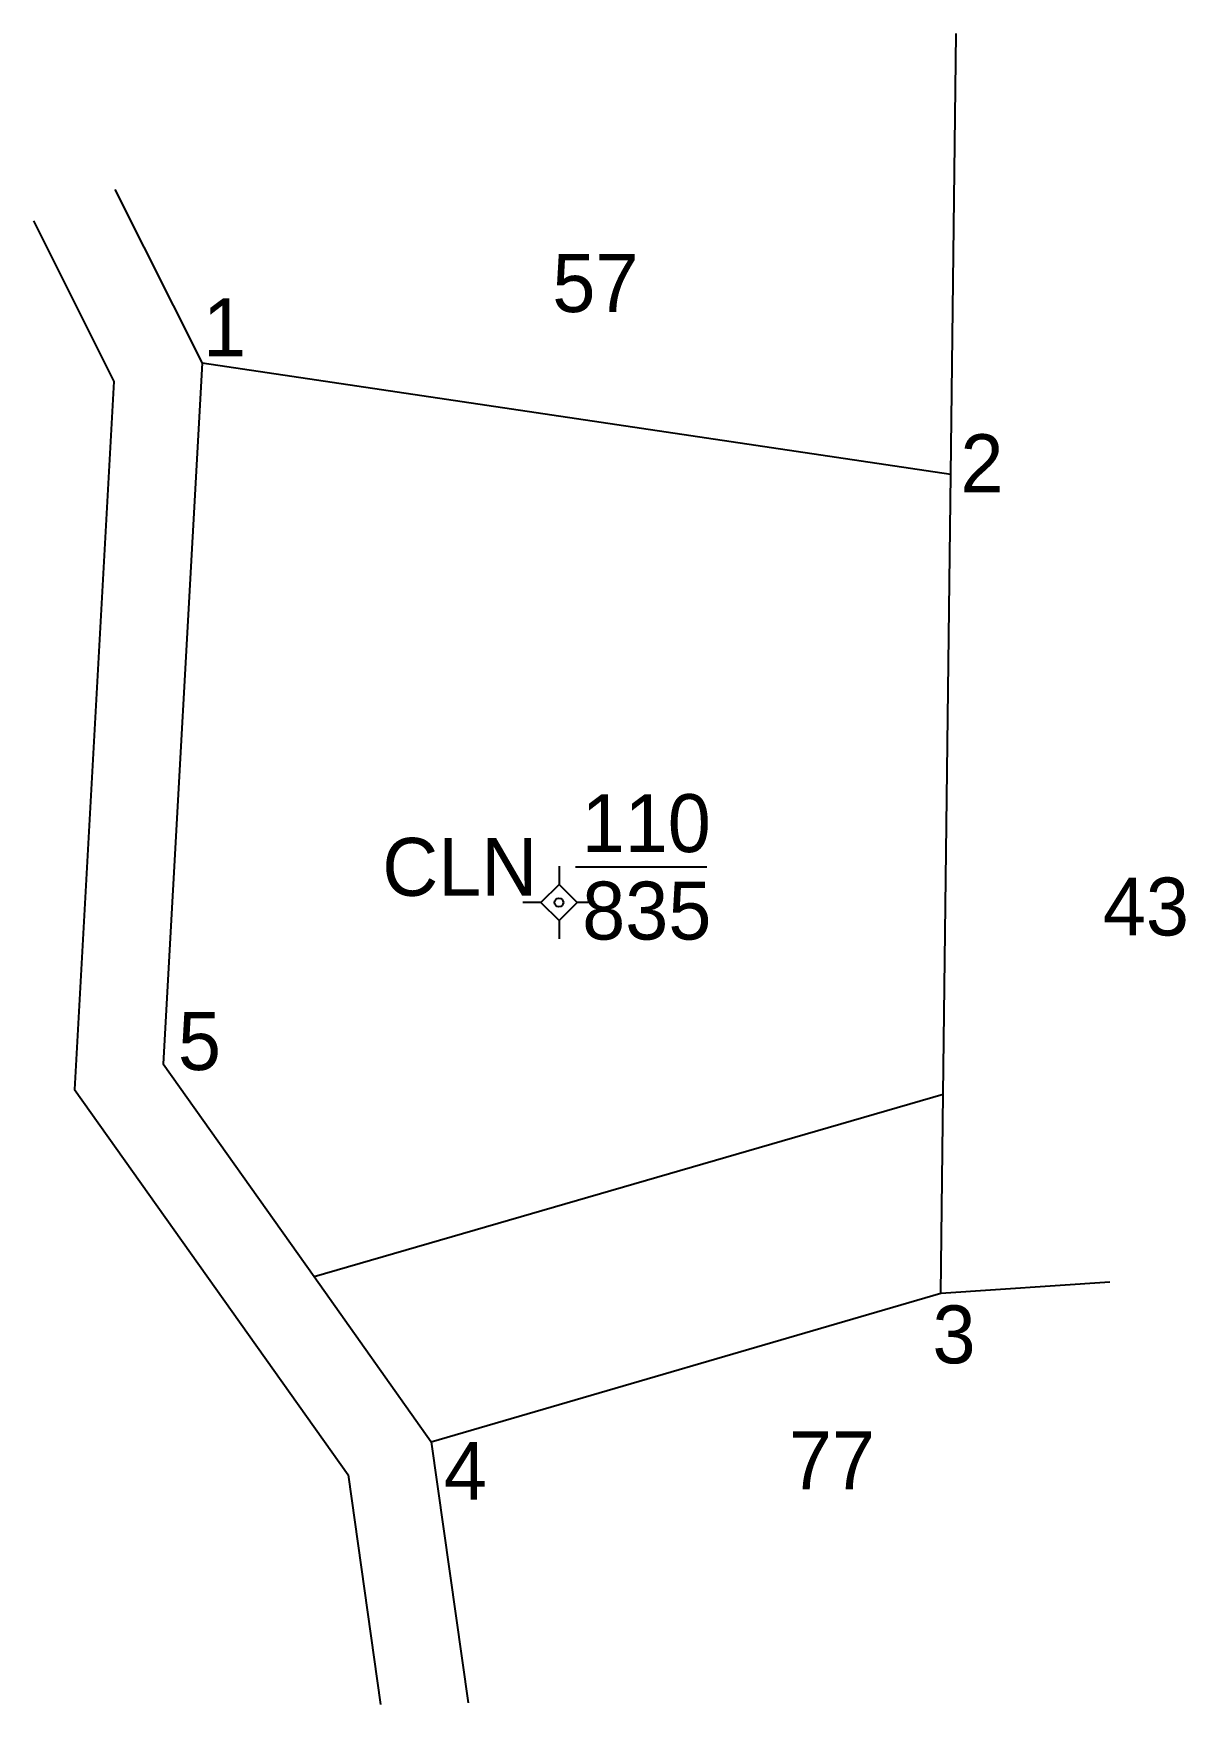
# Model space of a CAD drawing. Extents: x 551957 to 552221, y 1838859 to 1839138.
# Drawn here: x 551957.5 to 551997.3, y 1839080.7 to 1839138.4 of the extents above.
import ezdxf

# ---------------------------------------------------------------- set-up
doc = ezdxf.new("R2010")
doc.units = 0
doc.layers.add('Level 16', color=7, linetype='Continuous')

msp = doc.modelspace()

# ---------------------------------------------------------------- linework, layer by layer
at = {"layer": 'Level 16'}
for p, q in [((551989.165, 1839123.146), (551989.355, 1839138.376)), ((551960.297, 1839132.987), (551963.305, 1839126.986)), ((551975.635, 1839109.616), (551975.635, 1839108.991)), ((551975.635, 1839108.991), (551975.01, 1839108.366)), ((551976.26, 1839108.366), (551975.635, 1839108.991)), ((551975.01, 1839108.366), (551974.385, 1839108.366)), ((551975.01, 1839108.366), (551975.635, 1839107.741)), ((551975.635, 1839107.741), (551976.26, 1839108.366)), ((551976.885, 1839108.366), (551976.26, 1839108.366)), ((551975.635, 1839107.741), (551975.635, 1839107.116)), ((551967.174, 1839095.454), (551988.907, 1839101.745)), ((551988.825, 1839094.876), (551994.659, 1839095.263)), ((551971.225, 1839089.746), (551972.494, 1839080.727))]:
    msp.add_line(p, q, dxfattribs=at)
for points in [[(551957.483, 1839131.908), (551960.265, 1839126.356), (551958.905, 1839101.906), (551968.355, 1839088.606), (551969.47, 1839080.669)], [(551989.165, 1839123.146), (551963.305, 1839126.986), (551961.965, 1839102.796), (551967.174, 1839095.454), (551971.225, 1839089.746), (551988.825, 1839094.876), (551988.907, 1839101.745), (551989.165, 1839123.146)], [(551976.205, 1839109.6), (551980.745, 1839109.6)]]:
    msp.add_lwpolyline(points, dxfattribs=at)
msp.add_circle((551975.634, 1839108.366), 0.15, dxfattribs=at)

# ---------------------------------------------------------------- texts
for s, p in [('57', (551975.404, 1839128.754)), ('1', (551963.34, 1839127.228)), ('2', (551989.499, 1839122.533)), ('110', (551976.415, 1839110.106)), ('CLN ', (551969.531, 1839108.596)), ('835', (551976.434, 1839107.086)), ('43', (551994.416, 1839107.227)), ('5', (551962.474, 1839102.58)), ('3', (551988.533, 1839092.452)), ('77', (551983.574, 1839088.106)), ('4', (551971.655, 1839087.74))]:
    msp.add_text(s, height=2, dxfattribs=at).set_placement(p)

doc.saveas('drawing.dxf')
